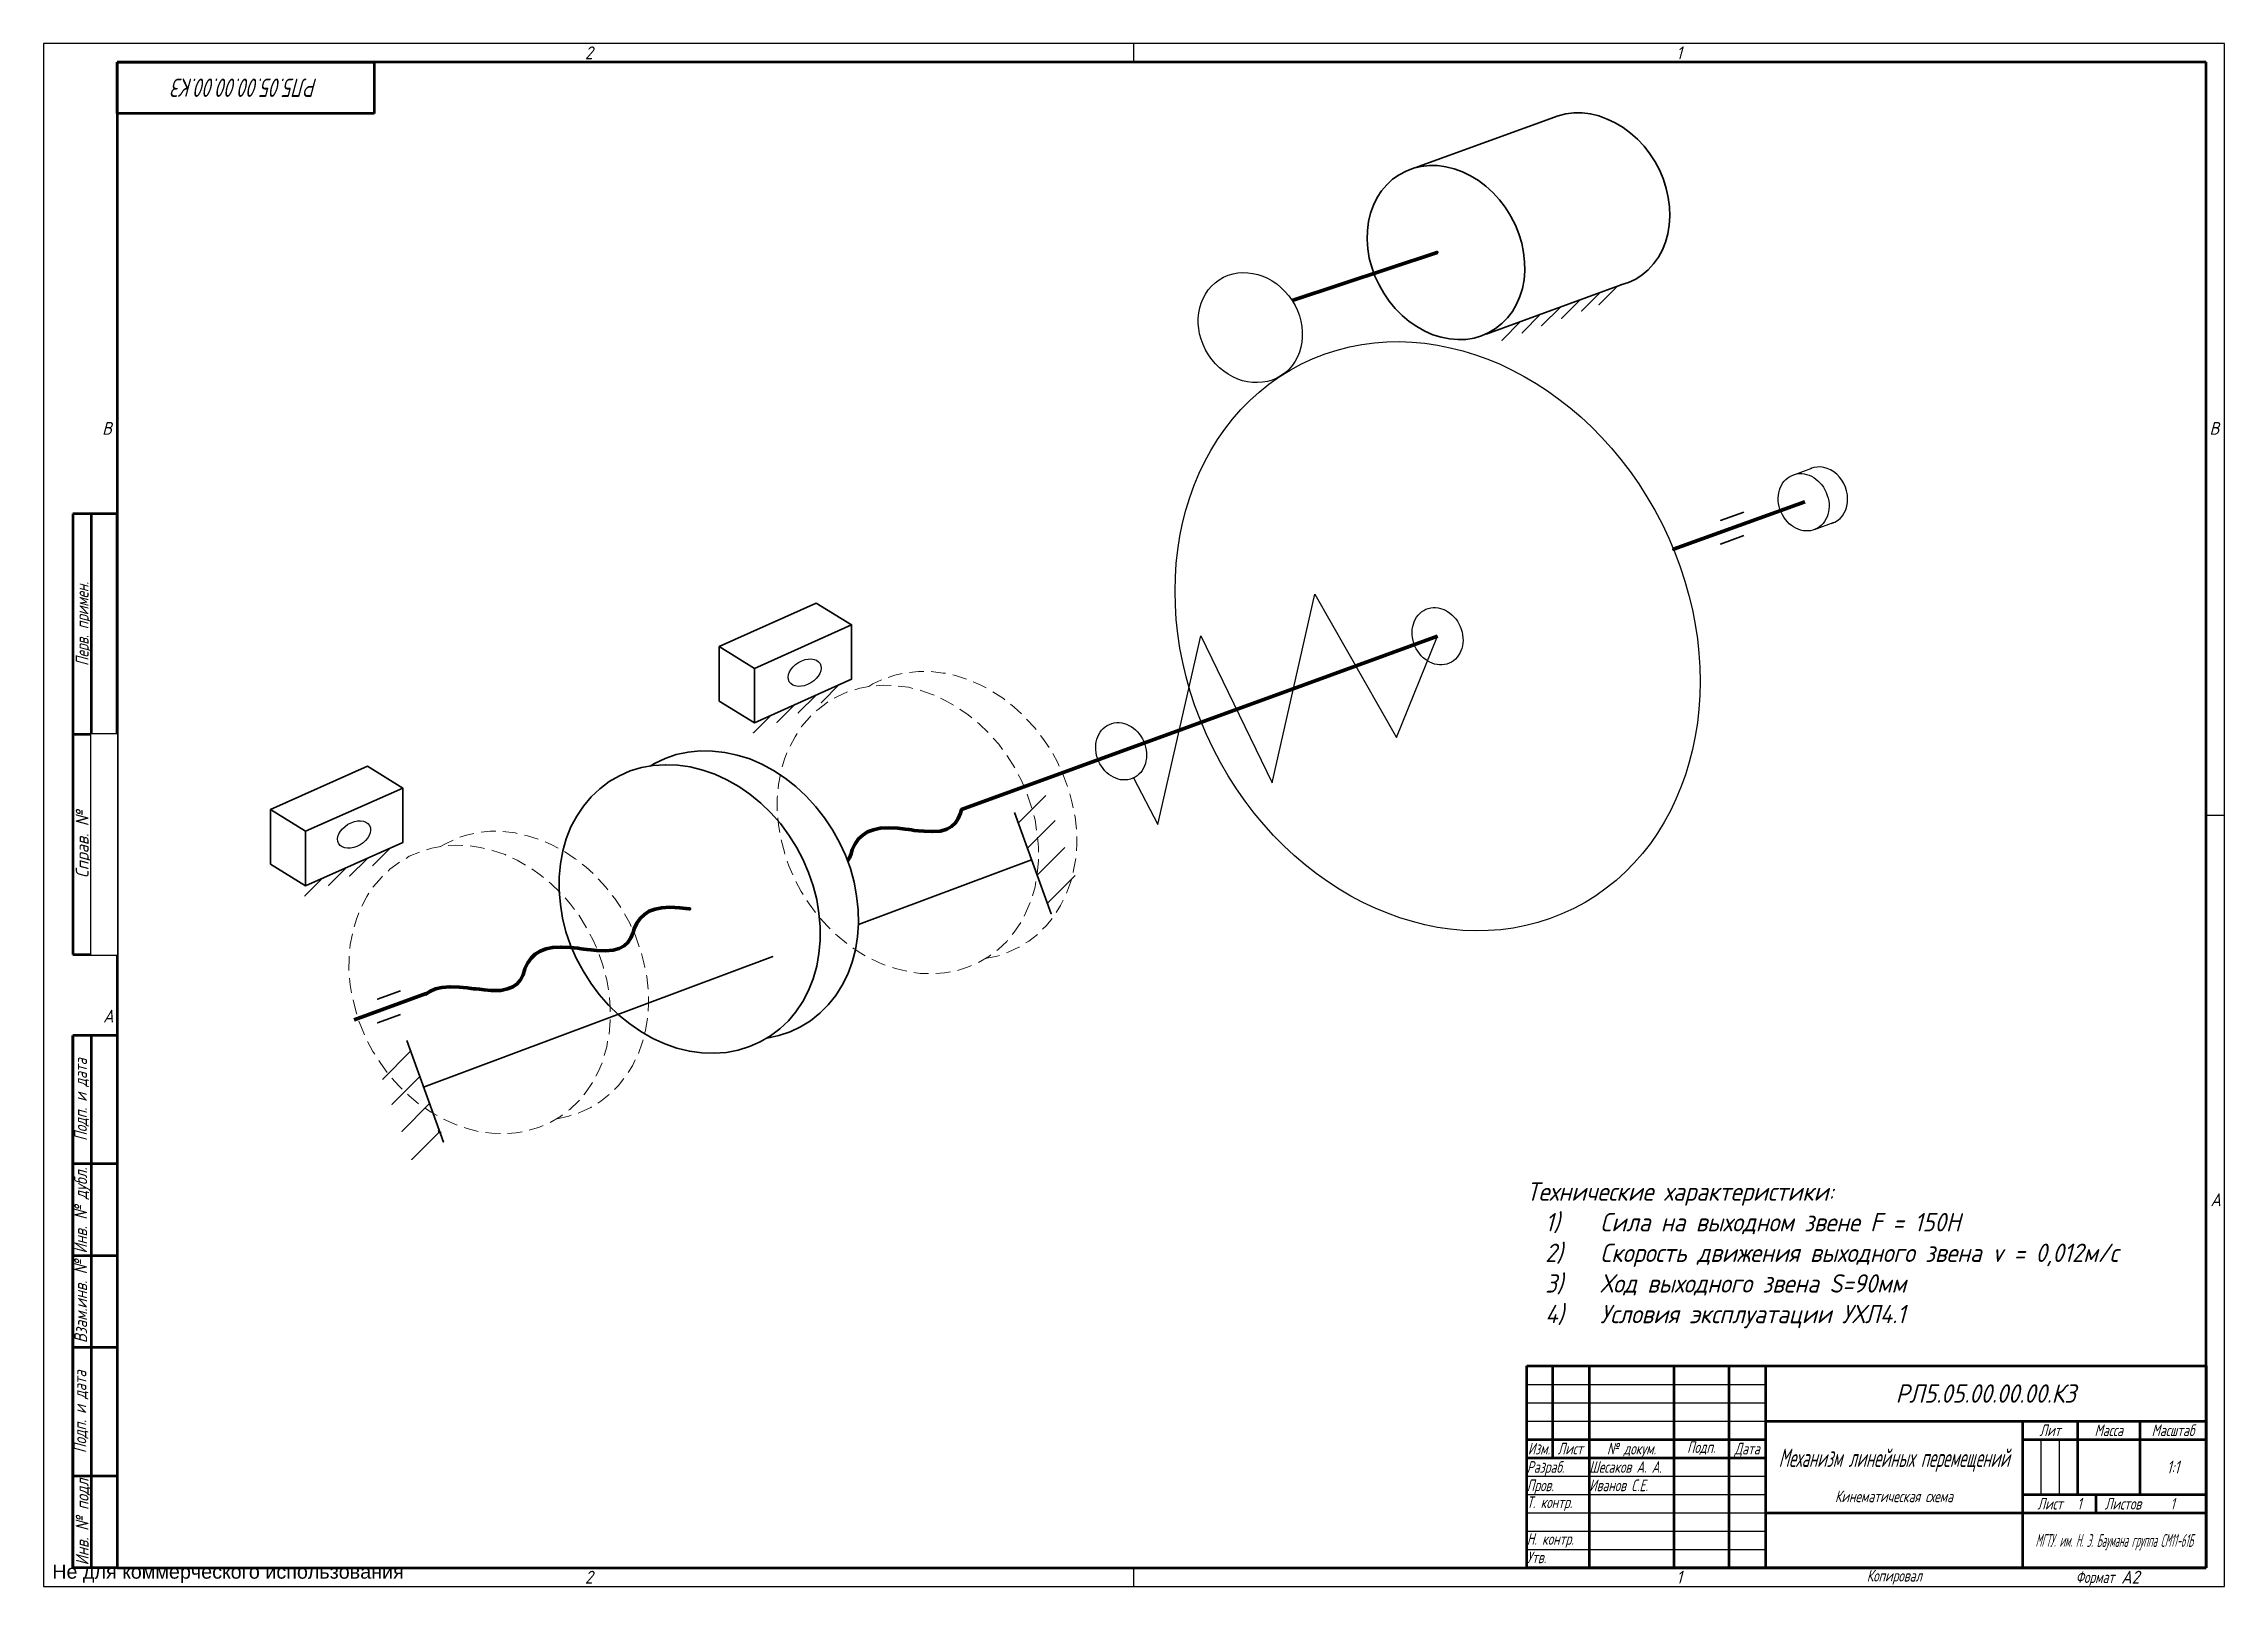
# Model space of a CAD drawing. Header units: millimetres. Extents: x 0 to 594, y 0 to 420.
import ezdxf
from ezdxf.enums import TextEntityAlignment as Align

# ---------------------------------------------------------------- set-up
doc = ezdxf.new("R2010")
doc.units = ezdxf.units.MM
doc.set_wipeout_variables(frame=1)
for name, color, linetype, lineweight in [('AM_8', 1, 'Continuous', 25), ('AM_BOR', 7, 'Continuous', 50), ('Рамка', 1, 'Continuous', 50), ('Текст', 7, 'Continuous', 25)]:
    doc.layers.add(name, color=color, linetype=linetype, lineweight=lineweight)
doc.layers.add('PDF _Геометрия', color=7, linetype='Continuous')
doc.styles.add('ACGOSTTS', font='geniso.shx', dxfattribs={"oblique": 15})
doc.styles.add('PDF Arial', font='arial.ttf')
doc.styles.get("Standard").update_dxf_attribs({"font": 'geniso.shx', "oblique": 15})

# ---------------------------------------------------------------- blocks, each defined once
blk = doc.blocks.new('GOST_A2_LANDSCAPE')
at = {"layer": 'AM_BOR', "color": 1, "lineweight": 25}
for p, q in [((594, 420), (0, 420)), ((0, 420), (0, 0)), ((297, 415), (297, 420)), ((594, 0), (594, 420)), ((15, 210), (20, 210)), ((589, 210), (594, 210)), ((0, 0), (594, 0)), ((297, 0), (297, 5))]:
    blk.add_line(p, q, dxfattribs=at)
at = {"layer": 'AM_BOR', "color": 7, "lineweight": 50}
for p, q in [((589, 415), (20, 415)), ((20, 415), (20, 5)), ((589, 5), (589, 415)), ((20, 5), (589, 5))]:
    blk.add_line(p, q, dxfattribs=at)
at = {"layer": 'AM_BOR', "color": 1, "lineweight": 25, "style": 'ACGOSTTS', "oblique": 15}
for s, p in [('2', (148.5, 417.5)), ('1', (445.5, 417.5)), ('2', (148.5, 2.5)), ('1', (445.5, 2.5))]:
    blk.add_text(s, height=3.5, dxfattribs=at).set_placement(p, align=Align.MIDDLE_CENTER)
for s, p in [('B', (15.93, 313.5)), ('B', (589.93, 313.5)), ('A', (16.21, 153.5)), ('A', (590.21, 103.5))]:
    blk.add_text(s, height=3.5, dxfattribs=at).set_placement(p)
blk = doc.blocks.new('GOST_FORM1')
at = {"layer": 'AM_BOR', "color": 7, "lineweight": 50}
for p, q in [((-185, 0), (-185, 55)), ((-185, 55), (0, 55)), ((-178, 55), (-178, 30)), ((-168, 55), (-168, 0)), ((-145, 55), (-145, 0)), ((-130, 55), (-130, 0)), ((-120, 55), (-120, 0)), ((0, 55), (0, 0)), ((-120, 40), (0, 40)), ((-50, 40), (-50, 0)), ((-35, 40), (-35, 20)), ((-18, 40), (-18, 20)), ((-185, 35), (-120, 35)), ((-185, 30), (-120, 30)), ((-50, 35), (0, 35)), ((-50, 20), (0, 20)), ((-30, 20), (-30, 15)), ((-120, 15), (0, 15)), ((0, 0), (-185, 0))]:
    blk.add_line(p, q, dxfattribs=at)
at = {"layer": 'AM_BOR', "color": 1, "lineweight": 25}
for p, q in [((-185, 50), (-120, 50)), ((-185, 45), (-120, 45)), ((-185, 40), (-120, 40)), ((-45, 35), (-45, 20)), ((-40, 35), (-40, 20)), ((-185, 25), (-120, 25)), ((-185, 20), (-120, 20)), ((-185, 15), (-120, 15)), ((-185, 10), (-120, 10)), ((-185, 5), (-120, 5))]:
    blk.add_line(p, q, dxfattribs=at)
at = {"layer": 'AM_BOR', "color": 1, "lineweight": 25, "style": 'ACGOSTTS', "oblique": 15, "width": 0.8}
for s, p in [('Лит', (-42.5, 37.5)), ('Масса', (-26.5, 37.5)), ('Масштаб', (-9, 37.5)), ('Изм.', (-181.7, 32.5)), ('Лист', (-173.2, 32.5)), ('№ докум.', (-156.5, 32.5)), ('Подп.', (-137.5, 32.9)), ('Дата', (-125, 32.5)), ('Лист', (-42.5, 17.5)), ('Листов', (-22.62, 17.5)), ('Копировал', (-84.92, -2.1))]:
    blk.add_text(s, height=3.17, dxfattribs=at).set_placement(p, align=Align.MIDDLE_CENTER)
for s, p in [('Разраб.', (-185, 27.5)), ('Пров.', (-185, 22.5)), ('Т. контр.', (-185, 17.9)), ('Н. контр.', (-185, 7.9)), ('Утв.', (-185, 2.9))]:
    blk.add_text(s, height=3.17, dxfattribs=at).set_placement(p, align=Align.MIDDLE_LEFT)
blk.add_text('Формат', height=3.17, dxfattribs=at).set_placement((-25, -2.5), align=Align.MIDDLE_RIGHT)
at = {"layer": 'AM_BOR', "color": 2, "lineweight": 25, "style": 'ACGOSTTS', "oblique": 15}
for tag, height, p in [('GEN-TITLE-PARTNO{23}', 5, (-60, 47.5)), ('GEN-TITLE-CMPNY{13}', 3.5, (-25, 7.5))]:
    blk.add_attdef(tag, text='', height=height, dxfattribs=at).set_placement(p, align=Align.MIDDLE_CENTER)
at = {"layer": 'AM_BOR', "color": 2, "lineweight": 25, "style": 'ACGOSTTS', "oblique": 15, "width": 0.8}
for tag, height, p in [('GEN-TITLE-DES1{13}', 5, (-85, 30)), ('GEN-TITLE-LIT1{1}', 3.5, (-47.9, 27.5)), ('GEN-TITLE-LIT2{1.1}', 3.5, (-42.9, 27.5)), ('GEN-TITLE-LIT3{1.1}', 3.5, (-37.9, 27.5)), ('GEN-TITLE-WT{4}', 3.5, (-27, 27.5)), ('GEN-TITLE-SCA{6}', 3.5, (-9, 27.5)), ('GEN-TITLE-DES2{21}', 3.17, (-85, 19.5)), ('GEN-TITLE-SHEET{2.2}', 3.17, (-34.5, 17.5)), ('GEN-TITLE-NUMSHTS{5}', 3.17, (-9.12, 17.5))]:
    blk.add_attdef(tag, text='', height=height, dxfattribs=at).set_placement(p, align=Align.MIDDLE_CENTER)
at = {"layer": 'AM_BOR', "color": 2, "lineweight": 25, "style": 'ACGOSTTS', "oblique": 15}
for tag, height, width, p in [('GEN-TITLE-NAME{6.5}', 3.17, 0.8, (-168, 27.5)), ('GEN-TITLE-CHKM{6.5}', 3.17, 0.8, (-168, 22.5)), ('GEN-TITLE-ENG{6.5}', 3.17, 0.8, (-168, 17.5)), ('GEN-TITLE-AUTH{6.5}', 3.17, 0.8, (-168, 12.5)), ('GEN-TITLE-APPD{6.5}', 3.17, 0.8, (-168, 7.5)), ('GEN-TITLE-MAT2{9}', 3.5, 0.9, (-85, 9.25)), ('GEN-TITLE-MAT3{9}', 3.5, 0.9, (-85, 4.37)), ('GEN-TITLE-APPM{6.5}', 3.17, 0.8, (-168, 2.5))]:
    blk.add_attdef(tag, text='', height=height, dxfattribs=dict(at, width=width)).set_placement(p, align=Align.MIDDLE_LEFT)
at = {"layer": 'AM_BOR', "color": 1, "lineweight": 25, "style": 'ACGOSTTS', "oblique": 15, "width": 0.8}
blk.add_attdef('GEN-TITLE-AUTHT{5}', text='', height=3.17, dxfattribs=at).set_placement((-185, 12.9), align=Align.MIDDLE_LEFT)
at = {"layer": 'AM_BOR', "color": 2, "lineweight": 25, "style": 'ACGOSTTS', "oblique": 15, "width": 0.9}
blk.add_attdef('GEN-TITLE-MAT1{9}', text='', height=3.5, dxfattribs=at).set_placement((-86.5, 7.5), align=Align.MIDDLE_RIGHT)
at = {"layer": 'AM_BOR', "color": 2, "lineweight": 25, "style": 'ACGOSTTS', "oblique": 15}
blk.add_attdef('GEN-TITLE-SIZ{15.7}', text='', height=3.5, dxfattribs=at).set_placement((-23.1, -2.5), align=Align.MIDDLE_LEFT)
blk = doc.blocks.new('GOST_EXT12')
at = {"layer": 'AM_BOR', "color": 7, "lineweight": 50, "ltscale": 0.3}
for p, q in [((0, 287), (-12, 287)), ((-12, 287), (-12, 167)), ((-7, 167), (-7, 287)), ((0, 167), (0, 287)), ((-12, 227), (0, 227)), ((-12, 167), (0, 167))]:
    blk.add_line(p, q, dxfattribs=at)
at = {"layer": 'AM_BOR', "color": 7, "lineweight": 50}
for p, q in [((0, 145), (-12, 145)), ((-12, 145), (-12, 110)), ((-12, 0), (-12, 145)), ((-7, 0), (-7, 145)), ((0, 145), (0, 0)), ((0, 110), (-12, 110)), ((-12, 110), (-12, 85)), ((0, 85), (-12, 85)), ((-12, 85), (-12, 60)), ((0, 60), (-12, 60)), ((-12, 60), (-12, 25)), ((0, 25), (-12, 25)), ((-12, 25), (-12, 0)), ((0, 0), (-12, 0))]:
    blk.add_line(p, q, dxfattribs=at)
at = {"layer": 'AM_BOR', "color": 1, "lineweight": 25, "style": 'ACGOSTTS', "oblique": 15}
for s, width, p in [('Перв. примен.', 0.821392, (-9.5, 257)), ('Подп. и дата', 0.842977, (-9.95, 127.5)), ('Инв. № дубл.', 0.891828, (-9.9, 97.31)), ('Взам.инв. №', 0.899981, (-9.9, 72.5)), ('Подп. и дата', 0.842977, (-10.13, 42.5)), ('Инв. № подл', 0.910904, (-9.5, 12.5))]:
    blk.add_text(s, height=3.5, rotation=90, dxfattribs=dict(at, width=width)).set_placement(p, align=Align.MIDDLE_CENTER)
blk.add_text('Справ. №', height=3.5, rotation=90, dxfattribs=at).set_placement((-9.5, 197), align=Align.MIDDLE_CENTER)
at = {"layer": 'AM_BOR', "color": 2, "lineweight": 25, "style": 'ACGOSTTS', "oblique": 15, "width": 0.8}
for tag, p in [('GEN-TITLE-FREF{16}', (-3.5, 257)), ('GEN-TITLE-RPARTNO{16}', (-3.5, 197)), ('GEN-TITLE-SDT2{10}', (-3.5, 127.5)), ('GEN-TITLE-CSTKN{7}', (-3.5, 97.5)), ('GEN-TITLE-RSTKN{7}', (-3.5, 72.5)), ('GEN-TITLE-SDT1{10}', (-3.5, 42.5)), ('GEN-TITLE-STKN{7}', (-3.5, 12.5))]:
    blk.add_attdef(tag, text='', height=3.17, rotation=90, dxfattribs=at).set_placement(p, align=Align.MIDDLE_CENTER)
blk.add_wipeout([(-7, 227), (-7, 167), (0, 167), (0, 227)])
blk = doc.blocks.new('GOST_EXT3_L')
at = {"layer": 'AM_BOR', "color": 7, "lineweight": 50}
for p, q in [((0, 0), (70, 0)), ((0, -14), (0, 0)), ((70, 0), (70, -14)), ((70, -14), (0, -14))]:
    blk.add_line(p, q, dxfattribs=at)
at = {"layer": 'AM_BOR', "color": 2, "lineweight": 25, "style": 'ACGOSTTS', "oblique": 15, "width": 0.8}
blk.add_attdef('GEN-TITLE-PARTNO{11.7}', text='', height=5, rotation=180, dxfattribs=at).set_placement((35, -7), align=Align.MIDDLE_CENTER)

msp = doc.modelspace()

# ---------------------------------------------------------------- linework, layer by layer
at = {"layer": 'AM_8'}
for p, q in [((476.71, 302.65), (481.61, 304.42)), ((487.64, 289.61), (482.26, 287.66))]:
    msp.add_line(p, q, dxfattribs=at)
msp.add_lwpolyline([(296.86, 220.08), (303.49, 207.45), (315.17, 258.75), (334.65, 218.79), (346.25, 270.1), (368.51, 231.07), (379.69, 258.66)], dxfattribs=at)
for centre, major_axis, ratio in [((328.67, 342.69), (8.46, -13.04), 0.873643), ((379.69, 258.66), (37.07, -74.13), 0.824762), ((479.4, 295.13), (3.17, -7.34), 0.83887), ((379.69, 258.66), (3.17, -7.34), 0.83887), ((207.29, 248.75), (4.19, 2.48), 0.66681), ((293.5, 227.34), (3.17, -7.34), 0.83887), ((84.56, 204.67), (4.19, 2.48), 0.66681)]:
    msp.add_ellipse(centre, major_axis=major_axis, ratio=ratio, dxfattribs=at)
msp.add_ellipse((484.46, 296.95), major_axis=(3.17, -7.34), ratio=0.83887, start_param=6.181709, end_param=9.424778, dxfattribs=at)
at = {"layer": 'PDF _Геометрия', "lineweight": 35}
for points in [[(373.52, 386.21), (412.57, 400.37)], [(414.6, 400.88), (412.57, 400.37)], [(416.83, 401.13), (414.6, 400.88)], [(419.05, 401.13), (416.83, 401.13)], [(421.33, 400.88), (419.05, 401.13)], [(423.62, 400.31), (421.33, 400.88)], [(425.84, 399.48), (423.62, 400.31)], [(428.07, 398.47), (425.84, 399.48)], [(430.22, 397.2), (428.07, 398.47)], [(432.26, 395.67), (430.22, 397.2)], [(434.16, 393.96), (432.26, 395.67)], [(435.94, 392.05), (434.16, 393.96)], [(437.53, 389.96), (435.94, 392.05)], [(375.23, 386.59), (373.14, 386.08)], [(377.46, 386.78), (375.23, 386.59)], [(379.68, 386.78), (377.46, 386.78)], [(381.96, 386.46), (379.68, 386.78)], [(384.25, 385.89), (381.96, 386.46)], [(438.92, 387.8), (437.53, 389.96)], [(440.19, 385.45), (438.92, 387.8)], [(365.84, 381.58), (364.44, 379.92)], [(367.42, 383.1), (365.84, 381.58)], [(369.2, 384.31), (367.42, 383.1)], [(371.11, 385.32), (369.2, 384.31)], [(373.14, 386.08), (371.11, 385.32)], [(386.47, 385.07), (384.25, 385.89)], [(388.7, 383.99), (386.47, 385.07)], [(390.79, 382.72), (388.7, 383.99)], [(392.82, 381.19), (390.79, 382.72)], [(394.73, 379.48), (392.82, 381.19)], [(441.21, 383.04), (440.19, 385.45)], [(441.97, 380.56), (441.21, 383.04)], [(442.54, 378.08), (441.97, 380.56)], [(362.22, 375.99), (361.45, 373.83)], [(363.23, 378.08), (362.22, 375.99)], [(364.44, 379.92), (363.23, 378.08)], [(396.51, 377.51), (394.73, 379.48)], [(398.09, 375.48), (396.51, 377.51)], [(399.49, 373.26), (398.09, 375.48)], [(442.86, 375.54), (442.54, 378.08)], [(442.99, 373.07), (442.86, 375.54)], [(360.56, 369.13), (360.5, 366.65)], [(360.88, 371.54), (360.56, 369.13)], [(361.45, 373.83), (360.88, 371.54)], [(399.68, 372.94), (399.49, 373.26)], [(400.89, 370.59), (399.68, 372.94)], [(401.84, 368.18), (400.89, 370.59)], [(442.42, 368.24), (442.8, 370.59)], [(442.8, 370.59), (442.99, 373.07)], [(360.5, 366.65), (360.69, 364.18)], [(360.69, 364.18), (361.07, 361.64)], [(402.6, 365.7), (401.84, 368.18)], [(403.11, 363.16), (402.6, 365.7)], [(403.36, 360.62), (403.11, 363.16)], [(439.88, 361.83), (440.96, 363.86)], [(440.96, 363.86), (441.78, 365.95)], [(441.78, 365.95), (442.42, 368.24)], [(361.07, 361.64), (361.77, 359.16)], [(361.77, 359.16), (362.6, 356.68)], [(362.6, 356.68), (363.74, 354.33)], [(403.24, 355.73), (403.43, 358.14)], [(403.43, 358.14), (403.36, 360.62)], [(433.65, 355.92), (435.43, 357.06)], [(435.43, 357.06), (437.08, 358.46)], [(437.08, 358.46), (438.54, 360.05)], [(438.54, 360.05), (439.88, 361.83)], [(363.74, 354.33), (365.01, 352.05)], [(365.01, 352.05), (366.53, 349.89)], [(392.95, 340.94), (429.65, 354.33)], [(401.2, 349.06), (402.09, 351.16)], [(402.09, 351.16), (402.79, 353.38)], [(402.79, 353.38), (403.24, 355.73)], [(424.06, 352.3), (418.98, 347.22)], [(428.83, 354.02), (423.68, 348.94)], [(429.59, 354.33), (431.68, 354.97)], [(431.68, 354.97), (433.65, 355.92)], [(366.53, 349.89), (368.18, 347.86)], [(368.18, 347.86), (370.03, 346.02)], [(370.03, 346.02), (371.93, 344.36)], [(397.2, 343.79), (398.73, 345.32)], [(398.73, 345.32), (400.06, 347.09)], [(400.06, 347.09), (401.2, 349.06)], [(407.81, 346.4), (402.73, 341.25)], [(413.14, 348.3), (408.06, 343.22)], [(418.54, 350.27), (413.46, 345.19)], [(371.93, 344.36), (374.03, 342.97)], [(374.03, 342.97), (376.19, 341.76)], [(376.19, 341.76), (378.41, 340.74)], [(378.41, 340.74), (380.69, 340.05)], [(380.69, 340.05), (382.98, 339.6)], [(382.98, 339.6), (385.2, 339.41)], [(385.2, 339.41), (387.43, 339.47)], [(387.43, 339.47), (389.65, 339.86)], [(389.65, 339.86), (391.68, 340.43)], [(391.68, 340.43), (393.65, 341.32)], [(393.65, 341.32), (395.49, 342.46)], [(395.49, 342.46), (397.2, 343.79)], [(402.32, 344.39), (397.24, 339.25)], [(463.12, 292.49), (456.77, 290.2)], [(463.12, 286.05), (456.77, 283.77)], [(184.02, 255.85), (210.44, 267.7)], [(210.44, 267.7), (220.09, 261.78)], [(193.59, 249.92), (220.09, 261.78)], [(220.09, 261.78), (220.09, 246.96)], [(184.02, 241.03), (184.02, 255.85)], [(184.02, 255.85), (193.59, 249.92)], [(193.59, 235.11), (193.59, 249.92)], [(193.59, 235.11), (220.09, 246.96)], [(216.7, 245.52), (211.88, 240.61)], [(184.02, 241.03), (193.59, 235.11)], [(204.6, 240.1), (199.77, 235.27)], [(210.44, 242.64), (205.53, 237.81)], [(198.16, 237.22), (193.33, 232.4)], [(172.34, 226.47), (169.29, 225.37)], [(175.55, 227.15), (172.34, 226.47)], [(178.86, 227.49), (175.55, 227.15)], [(182.16, 227.4), (178.86, 227.49)], [(185.55, 227.06), (182.16, 227.4)], [(188.93, 226.3), (185.55, 227.06)], [(192.32, 225.28), (188.93, 226.3)], [(61.76, 211.48), (88.18, 223.25)], [(88.18, 223.25), (97.83, 217.33)], [(156.84, 220.63), (154.05, 219.1)], [(159.81, 221.98), (156.84, 220.63)], [(162.85, 222.91), (159.81, 221.98)], [(166.07, 223.51), (162.85, 222.91)], [(166.41, 224.01), (165.23, 223.34)], [(169.37, 223.68), (166.07, 223.51)], [(169.29, 225.37), (166.41, 224.01)], [(172.76, 223.59), (169.37, 223.68)], [(176.15, 223.08), (172.76, 223.59)], [(179.53, 222.24), (176.15, 223.08)], [(182.84, 221.14), (179.53, 222.24)], [(186.14, 219.61), (182.84, 221.14)], [(195.62, 223.84), (192.32, 225.28)], [(198.84, 222.07), (195.62, 223.84)], [(201.97, 220.03), (198.84, 222.07)], [(204.93, 217.75), (201.97, 220.03)], [(71.33, 205.56), (97.83, 217.33)], [(97.83, 217.33), (97.83, 202.51)], [(149.14, 214.95), (147.02, 212.41)], [(151.51, 217.16), (149.14, 214.95)], [(154.05, 219.1), (151.51, 217.16)], [(189.36, 217.75), (186.14, 219.61)], [(192.4, 215.63), (189.36, 217.75)], [(195.37, 213.26), (192.4, 215.63)], [(207.73, 215.12), (204.93, 217.75)], [(210.35, 212.25), (207.73, 215.12)], [(273.01, 215.29), (265.47, 207.76)], [(61.76, 196.58), (61.76, 211.48)], [(61.76, 211.48), (71.33, 205.56)], [(145.24, 209.71), (143.64, 206.74)], [(147.02, 212.41), (145.24, 209.71)], [(198.08, 210.55), (195.37, 213.26)], [(200.7, 207.67), (198.08, 210.55)], [(212.72, 209.2), (210.35, 212.25)], [(214.92, 205.98), (212.72, 209.2)], [(264.45, 210.72), (274.45, 183.12)], [(275.55, 208.52), (268.01, 200.98)], [(71.33, 190.74), (71.33, 205.56)], [(71.33, 190.74), (97.83, 202.51)], [(142.37, 203.52), (141.43, 200.22)], [(143.64, 206.74), (142.37, 203.52)], [(202.99, 204.54), (200.7, 207.67)], [(205.1, 201.24), (202.99, 204.54)], [(216.79, 202.51), (214.92, 205.98)], [(218.4, 199.04), (216.79, 202.51)], [(61.76, 196.58), (71.33, 190.74)], [(88.18, 198.19), (83.35, 193.36)], [(94.53, 201.07), (89.7, 196.24)], [(140.76, 196.67), (140.42, 193.11)], [(141.43, 200.22), (140.76, 196.67)], [(206.8, 198.02), (205.1, 201.24)], [(208.32, 194.38), (206.8, 198.02)], [(219.75, 195.4), (218.4, 199.04)], [(221.95, 180.16), (269.11, 197.77)], [(278.17, 201.15), (270.64, 193.62)], [(75.99, 192.77), (71.16, 187.95)], [(82.42, 195.65), (77.6, 190.82)], [(140.42, 193.11), (140.42, 189.39)], [(209.59, 190.74), (208.32, 194.38)], [(210.61, 187.01), (209.59, 190.74)], [(220.77, 191.67), (219.75, 195.4)], [(221.44, 187.95), (220.77, 191.67)], [(280.96, 193.53), (273.43, 186)], [(140.42, 189.39), (140.76, 185.66)], [(140.76, 185.66), (141.35, 181.93)], [(211.2, 183.29), (210.61, 187.01)], [(221.87, 184.14), (221.44, 187.95)], [(141.35, 181.93), (142.28, 178.21)], [(142.28, 178.21), (143.55, 174.57)], [(211.54, 179.56), (211.2, 183.29)], [(211.54, 175.84), (211.54, 179.56)], [(221.7, 176.85), (221.95, 180.5)], [(221.95, 180.5), (221.87, 184.14)], [(143.55, 174.57), (145.07, 171.01)], [(210.61, 168.81), (211.2, 172.28)], [(211.2, 172.28), (211.54, 175.84)], [(220.26, 169.91), (221.11, 173.3)], [(221.11, 173.3), (221.7, 176.85)], [(103.5, 135.88), (198.58, 171.44)], [(145.07, 171.01), (146.94, 167.54)], [(146.94, 167.54), (149.05, 164.24)], [(209.59, 165.42), (210.61, 168.81)], [(217.55, 163.65), (219.07, 166.69)], [(219.07, 166.69), (220.26, 169.91)], [(97.24, 162.12), (90.97, 159.84)], [(149.05, 164.24), (151.34, 161.11)], [(151.34, 161.11), (153.88, 158.23)], [(206.8, 159.24), (208.32, 162.21)], [(208.32, 162.21), (209.59, 165.42)], [(213.74, 158.31), (215.77, 160.85)], [(215.77, 160.85), (217.55, 163.65)], [(97.24, 155.69), (90.97, 153.4)], [(153.88, 158.23), (156.67, 155.52)], [(156.67, 155.52), (159.64, 153.15)], [(202.9, 153.99), (204.93, 156.45)], [(204.93, 156.45), (206.8, 159.24)], [(208.91, 153.99), (211.45, 156.03)], [(211.45, 156.03), (213.74, 158.31)], [(98.93, 148.58), (108.92, 120.97)], [(159.64, 153.15), (162.69, 151.03)], [(162.69, 151.03), (165.9, 149.17)], [(165.9, 149.17), (169.2, 147.73)], [(195.2, 148.24), (197.99, 149.85)], [(197.06, 149.25), (200.28, 149.93)], [(197.99, 149.85), (200.53, 151.79)], [(200.28, 149.93), (203.33, 150.95)], [(200.53, 151.79), (202.9, 153.99)], [(203.33, 150.95), (206.2, 152.3)], [(206.2, 152.3), (208.91, 153.99)], [(99.95, 145.7), (92.41, 138.08)], [(169.2, 147.73), (172.51, 146.54)], [(172.51, 146.54), (175.89, 145.7)], [(175.89, 145.7), (179.28, 145.27)], [(179.28, 145.27), (182.67, 145.19)], [(182.67, 145.19), (185.97, 145.36)], [(185.97, 145.36), (189.19, 145.95)], [(189.19, 145.95), (192.23, 146.97)], [(192.23, 146.97), (195.2, 148.24)], [(102.49, 138.84), (94.87, 131.22)], [(105.11, 131.47), (97.58, 123.85)], [(107.91, 123.85), (100.29, 116.23)]]:
    msp.add_lwpolyline(points, close=True, dxfattribs=at)
at = {"layer": 'PDF _Геометрия', "lineweight": 100}
for points in [[(340.06, 350.08), (379.57, 363.14)], [(479.75, 295.25), (443.95, 282.36)], [(379.69, 258.66), (343.11, 245.35)], [(249.98, 211.48), (343.11, 245.35)], [(248.37, 207.84), (249.13, 209.03)], [(249.13, 209.03), (249.72, 210.47)], [(249.72, 210.47), (249.98, 211.48)], [(220.26, 200.65), (221.02, 202.17)], [(221.02, 202.17), (221.95, 203.52)], [(221.95, 203.52), (223.14, 204.54)], [(223.14, 204.54), (224.41, 205.39)], [(224.41, 205.39), (226.02, 205.98)], [(226.02, 205.98), (227.88, 206.4)], [(227.88, 206.4), (230, 206.49)], [(230, 206.49), (232.7, 206.4)], [(232.7, 206.4), (234.65, 206.15)], [(234.65, 206.15), (235.67, 206.06)], [(235.67, 206.06), (236.35, 205.98)], [(236.35, 205.98), (237.11, 205.81)], [(237.11, 205.81), (238.21, 205.73)], [(238.21, 205.73), (239.82, 205.56)], [(239.82, 205.56), (242.1, 205.47)], [(242.1, 205.47), (244.3, 205.64)], [(244.3, 205.64), (246, 206.15)], [(246, 206.15), (247.27, 206.83)], [(247.27, 206.83), (248.37, 207.84)], [(218.99, 197.51), (219.5, 198.36)], [(219.5, 198.36), (219.92, 199.46)], [(219.92, 199.46), (220.26, 200.65)], [(164.97, 183.8), (166.58, 184.39)], [(166.58, 184.39), (168.36, 184.73)], [(168.36, 184.73), (170.56, 184.9)], [(170.56, 184.9), (173.27, 184.73)], [(173.27, 184.73), (174.96, 184.56)], [(174.96, 184.56), (175.89, 184.47)], [(175.89, 184.47), (175.98, 184.39)], [(160.57, 178.04), (160.82, 178.97)], [(160.82, 178.97), (161.58, 180.58)], [(161.58, 180.58), (162.52, 181.85)], [(162.52, 181.85), (163.7, 182.95)], [(163.7, 182.95), (164.97, 183.8)], [(133.9, 172.11), (135.25, 172.96)], [(135.25, 172.96), (136.86, 173.55)], [(136.86, 173.55), (138.64, 173.89)], [(138.64, 173.89), (140.84, 174.06)], [(140.84, 174.06), (143.55, 173.89)], [(143.55, 173.89), (145.5, 173.72)], [(145.5, 173.72), (146.43, 173.55)], [(146.43, 173.55), (147.11, 173.47)], [(147.11, 173.47), (147.95, 173.38)], [(147.95, 173.38), (149.05, 173.3)], [(149.05, 173.3), (150.66, 173.13)], [(150.66, 173.13), (152.95, 173.04)], [(152.95, 173.04), (155.15, 173.21)], [(155.15, 173.21), (156.76, 173.64)], [(156.76, 173.64), (158.11, 174.4)], [(158.11, 174.4), (159.13, 175.33)], [(159.13, 175.33), (159.98, 176.6)], [(159.98, 176.6), (160.57, 178.04)], [(129.92, 165.17), (130.6, 166.53)], [(130.6, 166.53), (131.1, 168.13)], [(131.1, 168.22), (131.87, 169.74)], [(131.1, 168.13), (131.1, 168.22)], [(131.87, 169.74), (132.8, 171.01)], [(132.8, 171.01), (133.9, 172.11)], [(84.62, 154.25), (104.18, 161.36)], [(103.93, 161.11), (105.2, 161.95)], [(105.2, 161.95), (106.72, 162.63)], [(106.72, 162.63), (108.5, 163.05)], [(108.5, 163.05), (110.62, 163.22)], [(110.62, 163.22), (113.16, 163.14)], [(113.16, 163.14), (115.36, 162.97)], [(115.36, 162.97), (116.46, 162.8)], [(116.46, 162.8), (117.13, 162.72)], [(117.13, 162.72), (117.81, 162.63)], [(117.81, 162.63), (118.74, 162.55)], [(118.74, 162.55), (120.01, 162.38)], [(120.01, 162.38), (121.88, 162.21)], [(121.88, 162.21), (124.5, 162.21)], [(124.5, 162.21), (126.36, 162.63)], [(126.36, 162.63), (127.8, 163.22)], [(127.8, 163.22), (128.99, 164.07)], [(128.99, 164.07), (129.92, 165.17)]]:
    msp.add_lwpolyline(points, close=True, dxfattribs=at)
at = {"layer": 'PDF _Геометрия', "lineweight": 18}
for points in [[(222.29, 244.5), (220.94, 244.08)], [(224.83, 245.01), (222.29, 244.5)], [(225.85, 245.69), (224.75, 245.01)], [(228.22, 246.79), (225.85, 245.69)], [(228.81, 245.35), (226.78, 245.18)], [(230.84, 245.27), (228.81, 245.35)], [(231.86, 248.06), (230.08, 247.47)], [(233.89, 248.48), (231.86, 248.06)], [(235.58, 244.76), (232.79, 245.1)], [(236.77, 244.42), (235.58, 244.76)], [(238.29, 249.08), (235.84, 248.82)], [(239.73, 249.08), (238.29, 249.08)], [(238.97, 243.91), (238.72, 244)], [(242.27, 242.73), (238.97, 243.91)], [(244.98, 248.65), (241.76, 249.08)], [(245.66, 248.57), (244.98, 248.65)], [(248.37, 247.97), (247.61, 248.14)], [(251.42, 246.96), (248.37, 247.97)], [(255.06, 245.43), (253.19, 246.28)], [(256.75, 244.59), (255.06, 245.43)], [(261.41, 241.71), (258.53, 243.57)], [(210.95, 238.75), (210.44, 238.32)], [(213.49, 240.69), (210.95, 238.75)], [(213.65, 240.78), (213.49, 240.69)], [(216.28, 242.3), (215.35, 241.79)], [(218.99, 243.49), (216.28, 242.3)], [(242.53, 242.64), (242.27, 242.73)], [(245.57, 241.2), (244.3, 241.79)], [(247.86, 239.93), (245.57, 241.2)], [(251.84, 237.31), (249.55, 238.83)], [(261.83, 241.37), (261.41, 241.71)], [(264.37, 239.34), (263.35, 240.19)], [(266.32, 237.56), (264.37, 239.34)], [(205.27, 232.23), (204.68, 231.3)], [(206.46, 234.09), (206.37, 233.92)], [(208.57, 236.54), (206.46, 234.09)], [(209, 236.97), (208.57, 236.54)], [(252.86, 236.46), (251.84, 237.31)], [(254.8, 234.85), (254.38, 235.19)], [(257.26, 232.48), (254.8, 234.85)], [(269.79, 233.92), (267.76, 236.12)], [(270.38, 233.24), (269.79, 233.92)], [(202.48, 226.89), (201.8, 225.2)], [(204.68, 231.3), (203.33, 228.76)], [(260.14, 229.26), (258.61, 230.96)], [(261.15, 227.82), (260.14, 229.26)], [(262.42, 226.13), (262.34, 226.22)], [(264.54, 222.83), (262.42, 226.13)], [(272.16, 230.87), (271.57, 231.63)], [(273.85, 228.42), (272.16, 230.87)], [(276.22, 224.18), (274.87, 226.72)], [(200.7, 221.14), (200.19, 218.34)], [(201.8, 225.2), (201.21, 223.08)], [(266.23, 219.61), (265.47, 221.05)], [(276.65, 223.25), (276.22, 224.18)], [(277.83, 220.63), (277.49, 221.39)], [(278.93, 217.75), (277.83, 220.63)], [(199.94, 215.21), (199.85, 214.7)], [(199.85, 214.7), (199.85, 211.14)], [(200.19, 218.34), (200.11, 217.16)], [(267.16, 217.49), (266.23, 219.61)], [(269.03, 212.41), (267.93, 215.63)], [(280.2, 213.26), (279.53, 215.8)], [(200.02, 209.2), (200.19, 207.33)], [(269.2, 211.82), (269.03, 212.41)], [(270.04, 208.69), (269.7, 209.87)], [(270.47, 205.9), (270.04, 208.69)], [(280.46, 211.99), (280.2, 213.26)], [(280.96, 209.54), (280.8, 210.04)], [(281.3, 206.15), (280.96, 209.54)], [(109.26, 202.09), (108.08, 201.41)], [(111.55, 203.19), (109.26, 202.09)], [(115.19, 204.54), (113.41, 203.95)], [(117.22, 204.96), (115.19, 204.54)], [(121.62, 205.56), (119.17, 205.3)], [(123.15, 205.56), (121.62, 205.56)], [(128.4, 205.13), (125.09, 205.47)], [(128.99, 204.96), (128.4, 205.13)], [(131.78, 204.37), (130.94, 204.54)], [(134.75, 203.44), (131.78, 204.37)], [(138.39, 201.92), (136.61, 202.68)], [(200.19, 207.33), (200.53, 205.22)], [(200.87, 203.27), (201.8, 199.88)], [(270.97, 201.24), (270.72, 203.95)], [(281.3, 200.22), (281.39, 202.09)], [(281.39, 202.09), (281.39, 204.12)], [(96.9, 197.17), (94.27, 195.23)], [(96.98, 197.17), (96.9, 197.17)], [(99.61, 198.78), (98.76, 198.19)], [(102.4, 199.88), (99.61, 198.78)], [(105.7, 200.98), (104.27, 200.56)], [(108.16, 201.41), (105.7, 200.98)], [(112.22, 201.75), (110.19, 201.66)], [(114.17, 201.66), (112.22, 201.75)], [(118.91, 201.15), (116.2, 201.58)], [(120.1, 200.9), (118.91, 201.15)], [(122.3, 200.31), (122.05, 200.39)], [(125.69, 199.21), (122.3, 200.31)], [(125.86, 199.04), (125.69, 199.21)], [(128.99, 197.68), (127.72, 198.28)], [(131.27, 196.33), (128.99, 197.68)], [(140.16, 200.98), (138.39, 201.92)], [(144.74, 198.11), (141.86, 200.05)], [(145.16, 197.85), (144.74, 198.11)], [(147.78, 195.82), (146.68, 196.58)], [(201.8, 199.88), (201.89, 199.38)], [(202.56, 197.43), (202.99, 196.16)], [(202.99, 196.16), (204.09, 193.7)], [(270.64, 193.96), (270.97, 197.51)], [(270.97, 199.88), (270.97, 201.24)], [(270.97, 197.51), (270.97, 197.94)], [(280.54, 194.97), (281.13, 198.19)], [(89.87, 190.49), (89.7, 190.32)], [(91.99, 193.03), (89.87, 190.49)], [(92.33, 193.36), (91.99, 193.03)], [(94.27, 195.23), (93.85, 194.72)], [(135.25, 193.7), (132.97, 195.31)], [(136.18, 192.94), (135.25, 193.7)], [(138.13, 191.33), (137.71, 191.67)], [(140.67, 188.88), (138.13, 191.33)], [(149.65, 194.04), (147.78, 195.82)], [(153.12, 190.32), (151.09, 192.6)], [(153.71, 189.64), (153.12, 190.32)], [(204.93, 191.93), (206.37, 189.13)], [(269.37, 188.03), (270.04, 190.4)], [(270.04, 190.4), (270.3, 191.93)], [(278.59, 188.71), (279.69, 191.59)], [(279.69, 191.59), (279.95, 192.43)], [(280.46, 194.38), (280.54, 194.97)], [(88.01, 187.78), (86.65, 185.15)], [(88.6, 188.71), (88.01, 187.78)], [(143.47, 185.74), (142.03, 187.44)], [(144.57, 184.31), (143.47, 185.74)], [(155.57, 187.27), (154.9, 188.12)], [(157.18, 184.81), (155.57, 187.27)], [(206.37, 189.13), (206.88, 188.37)], [(207.9, 186.68), (208.49, 185.83)], [(208.49, 185.83), (210.27, 183.46)], [(267.76, 183.88), (268.69, 186.17)], [(275.8, 183.46), (276.99, 185.32)], [(276.99, 185.32), (277.75, 186.85)], [(85.22, 181.6), (84.62, 179.56)], [(85.89, 183.37), (85.22, 181.6)], [(145.84, 182.61), (145.75, 182.7)], [(147.87, 179.31), (145.84, 182.61)], [(159.64, 180.58), (158.2, 183.12)], [(160.06, 179.65), (159.64, 180.58)], [(211.54, 181.93), (213.4, 179.82)], [(213.4, 179.82), (214.25, 178.97)], [(264.37, 178.12), (266.15, 180.75)], [(267.08, 182.44), (267.76, 183.88)], [(272.07, 178.89), (273.18, 179.9)], [(273.18, 179.9), (274.7, 181.85)], [(83.52, 174.74), (83.44, 173.64)], [(84.11, 177.62), (83.52, 174.74)], [(149.56, 176.09), (148.8, 177.53)], [(150.58, 173.89), (149.56, 176.09)], [(161.25, 177.11), (160.91, 177.87)], [(162.26, 174.15), (161.25, 177.11)], [(163.53, 169.74), (162.85, 172.28)], [(215.69, 177.53), (216.11, 177.19)], [(216.11, 177.19), (218.82, 174.99)], [(220.43, 173.81), (222.12, 172.62)], [(222.12, 172.62), (223.81, 171.69)], [(259.63, 173.13), (259.97, 173.38)], [(259.97, 173.38), (262.34, 175.58)], [(262.25, 172.45), (262.76, 172.62)], [(262.34, 175.58), (262.51, 175.92)], [(262.76, 172.62), (265.64, 173.98)], [(263.86, 177.45), (264.37, 178.12)], [(265.64, 173.98), (265.81, 174.06)], [(267.5, 175.16), (268.35, 175.67)], [(268.35, 175.67), (270.72, 177.45)], [(83.27, 171.18), (83.18, 167.63)], [(83.27, 171.61), (83.27, 171.18)], [(152.44, 168.81), (151.34, 172.03)], [(152.53, 168.22), (152.44, 168.81)], [(163.79, 168.47), (163.53, 169.74)], [(164.29, 166.02), (164.21, 166.44)], [(225.59, 170.76), (228.64, 169.32)], [(228.64, 169.32), (229.23, 169.15)], [(231.18, 168.47), (232.03, 168.22)], [(232.03, 168.22), (235.08, 167.46)], [(237.02, 167.12), (238.8, 166.86)], [(238.8, 166.86), (241, 166.86)], [(243.03, 166.86), (245.4, 167.03)], [(245.4, 167.03), (247.01, 167.29)], [(248.96, 167.71), (251.67, 168.56)], [(251.67, 168.56), (252.77, 169.07)], [(254.63, 169.83), (257.43, 171.44)], [(256.5, 170.93), (259.71, 171.61)], [(257.43, 171.44), (258.02, 171.94)], [(259.71, 171.61), (260.39, 171.77)], [(83.35, 165.59), (83.52, 163.73)], [(83.52, 163.73), (83.86, 161.61)], [(153.37, 165.09), (153.03, 166.27)], [(153.88, 162.38), (153.37, 165.09)], [(164.63, 162.55), (164.29, 166.02)], [(164.72, 158.57), (164.72, 160.6)], [(84.28, 159.67), (85.13, 156.28)], [(85.13, 156.28), (85.3, 155.77)], [(154.3, 157.64), (154.13, 160.34)], [(154.3, 156.37), (154.3, 157.64)], [(163.96, 151.37), (164.46, 154.67)], [(164.63, 156.62), (164.72, 158.57)], [(85.89, 153.91), (86.4, 152.64)], [(86.4, 152.64), (87.42, 150.18)], [(154.05, 150.35), (154.3, 153.99)], [(154.3, 153.99), (154.3, 154.33)], [(163.02, 147.98), (163.28, 148.83)], [(163.79, 150.78), (163.96, 151.37)], [(88.26, 148.32), (89.7, 145.61)], [(89.7, 145.61), (90.21, 144.85)], [(91.31, 143.16), (91.82, 142.31)], [(151.17, 140.28), (152.1, 142.56)], [(152.69, 144.51), (153.37, 146.88)], [(153.37, 146.88), (153.63, 148.41)], [(160.4, 141.72), (161.16, 143.33)], [(162.01, 145.1), (163.02, 147.98)], [(91.82, 142.31), (93.6, 139.86)], [(94.87, 138.33), (96.73, 136.3)], [(147.78, 134.61), (149.48, 137.15)], [(150.41, 138.92), (151.17, 140.28)], [(156.59, 136.38), (158.03, 138.25)], [(159.21, 139.94), (160.4, 141.72)], [(96.73, 136.3), (97.66, 135.37)], [(99.1, 134.01), (99.52, 133.59)], [(99.52, 133.59), (102.15, 131.39)], [(143.3, 129.86), (145.67, 132.07)], [(145.67, 132.07), (145.92, 132.32)], [(147.19, 133.84), (147.78, 134.61)], [(150.92, 131.56), (151.76, 132.07)], [(151.76, 132.07), (154.05, 133.93)], [(155.49, 135.28), (156.59, 136.38)], [(103.76, 130.29), (105.54, 129.1)], [(105.54, 129.1), (107.23, 128.17)], [(108.92, 127.16), (111.97, 125.8)], [(111.97, 125.8), (112.65, 125.55)], [(114.51, 124.95), (115.36, 124.62)], [(132.29, 124.19), (135.08, 125.04)], [(135.08, 125.04), (136.1, 125.46)], [(137.96, 126.31), (140.76, 127.92)], [(139.91, 127.32), (143.04, 128)], [(140.76, 127.92), (141.35, 128.34)], [(142.96, 129.61), (143.3, 129.86)], [(143.04, 128), (143.72, 128.26)], [(145.58, 128.85), (146.09, 129.02)], [(146.09, 129.02), (149.05, 130.37)], [(149.05, 130.37), (149.22, 130.54)], [(107.48, 124.11), (107.65, 123.43)], [(107.65, 123.43), (108.33, 123.6)], [(107.65, 123.43), (108.33, 123.6)], [(107.74, 123.94), (107.82, 123.6)], [(107.74, 123.94), (107.82, 123.6)], [(107.82, 123.6), (108.16, 123.68)], [(107.82, 123.6), (108.16, 123.68)], [(108.16, 123.68), (108.33, 123.6)], [(108.16, 123.68), (108.33, 123.6)], [(115.36, 124.62), (118.4, 123.85)], [(120.35, 123.6), (122.13, 123.35)], [(122.13, 123.35), (124.42, 123.26)], [(126.36, 123.26), (128.73, 123.43)], [(128.73, 123.43), (130.34, 123.77)]]:
    msp.add_lwpolyline(points, close=True, dxfattribs=at)

# ---------------------------------------------------------------- block references
at = {"layer": 'Рамка', "lineweight": 0}
msp.add_blockref('GOST_A2_LANDSCAPE', (0, 0), dxfattribs=at)
msp.add_blockref('GOST_EXT3_L', (20, 415), dxfattribs=at).add_auto_attribs({'GEN-TITLE-PARTNO{11.7}': 'РЛ5.05.00.00.00.К3'})
ref = msp.add_blockref('GOST_FORM1', (589, 5), dxfattribs=at)
ref.add_attrib('GEN-TITLE-DES1{13}', 'Механизм линейных перемещений', dxfattribs={"layer": 'AM_BOR', "color": 2, "lineweight": 25, "height": 5, "style": 'ACGOSTTS', "oblique": 15, "width": 0.634102}).set_placement((504, 35), align=Align.MIDDLE_CENTER)
ref.add_attrib('GEN-TITLE-DES2{21}', 'Кинематическая схема', dxfattribs={"layer": 'AM_BOR', "color": 2, "lineweight": 25, "height": 3.17, "style": 'ACGOSTTS', "oblique": 15, "width": 0.8}).set_placement((504, 24.5), align=Align.MIDDLE_CENTER)
ref.add_attrib('GEN-TITLE-PARTNO{23}', 'РЛ5.05.00.00.00.К3', dxfattribs={"layer": 'AM_BOR', "color": 2, "lineweight": 25, "height": 5, "style": 'ACGOSTTS', "oblique": 15}).set_placement((529, 52.5), align=Align.MIDDLE_CENTER)
ref.add_attrib('GEN-TITLE-SCA{6}', '1:1', dxfattribs={"layer": 'AM_BOR', "color": 2, "lineweight": 25, "height": 3.5, "style": 'ACGOSTTS', "oblique": 15, "width": 0.8}).set_placement((580, 32.5), align=Align.MIDDLE_CENTER)
ref.add_attrib('GEN-TITLE-SHEET{2.2}', '1', dxfattribs={"layer": 'AM_BOR', "color": 2, "lineweight": 25, "height": 3.17, "style": 'ACGOSTTS', "oblique": 15, "width": 0.8}).set_placement((554.5, 22.5), align=Align.MIDDLE_CENTER)
ref.add_attrib('GEN-TITLE-NUMSHTS{5}', '1', dxfattribs={"layer": 'AM_BOR', "color": 2, "lineweight": 25, "height": 3.17, "style": 'ACGOSTTS', "oblique": 15, "width": 0.8}).set_placement((579.88, 22.5), align=Align.MIDDLE_CENTER)
ref.add_attrib('GEN-TITLE-CMPNY{13}', 'МГТУ. им. Н. Э. Баумана группа СМ11-61Б', dxfattribs={"layer": 'AM_BOR', "color": 2, "lineweight": 25, "height": 3.5, "style": 'ACGOSTTS', "oblique": 15, "width": 0.522274}).set_placement((564, 12.5), align=Align.MIDDLE_CENTER)
ref.add_attrib('GEN-TITLE-NAME{6.5}', 'Шесаков А. А.', dxfattribs={"layer": 'AM_BOR', "color": 2, "lineweight": 25, "height": 3.17, "style": 'ACGOSTTS', "oblique": 15, "width": 0.795911}).set_placement((421, 32.5), align=Align.MIDDLE_LEFT)
ref.add_attrib('GEN-TITLE-CHKM{6.5}', 'Иванов С.Е.', dxfattribs={"layer": 'AM_BOR', "color": 2, "lineweight": 25, "height": 3.17, "style": 'ACGOSTTS', "oblique": 15, "width": 0.8}).set_placement((421, 27.5), align=Align.MIDDLE_LEFT)
ref.add_attrib('GEN-TITLE-SIZ{15.7}', 'A2', dxfattribs={"layer": 'AM_BOR', "color": 2, "lineweight": 25, "height": 3.5, "style": 'ACGOSTTS', "oblique": 15}).set_placement((565.9, 2.5), align=Align.MIDDLE_LEFT)

# ---------------------------------------------------------------- texts
at = {"layer": 'Текст', "insert": (404, 109.98), "char_height": 5, "attachment_point": 1}
msp.add_mtext_dynamic_manual_height_columns('Технические характеристики:\\P\\pxi-3,l4,t4;1)^IСила на выходном звене F = 150Н\\P2)^IСкорость движения выходного звена v = 0,012м/с\\P3)^IХод выходного звена S=90мм\\P4)^IУсловия эксплуатации УХЛ4.1', width=175.7786, gutter_width=12.5, heights=[0], dxfattribs=at)

# ---------------------------------------------------------------- next in the draw order: block references
at = {"layer": 'Рамка', "lineweight": 0}
msp.add_blockref('GOST_EXT12', (20, 5), dxfattribs=at)

# ---------------------------------------------------------------- next in the draw order: texts
at = {"layer": 'Рамка', "insert": (2.35, 0.93), "char_height": 3.8495, "attachment_point": 7, "style": 'PDF Arial'}
msp.add_mtext('Не для коммерческого использования', dxfattribs=at)

doc.saveas('drawing.dxf')
